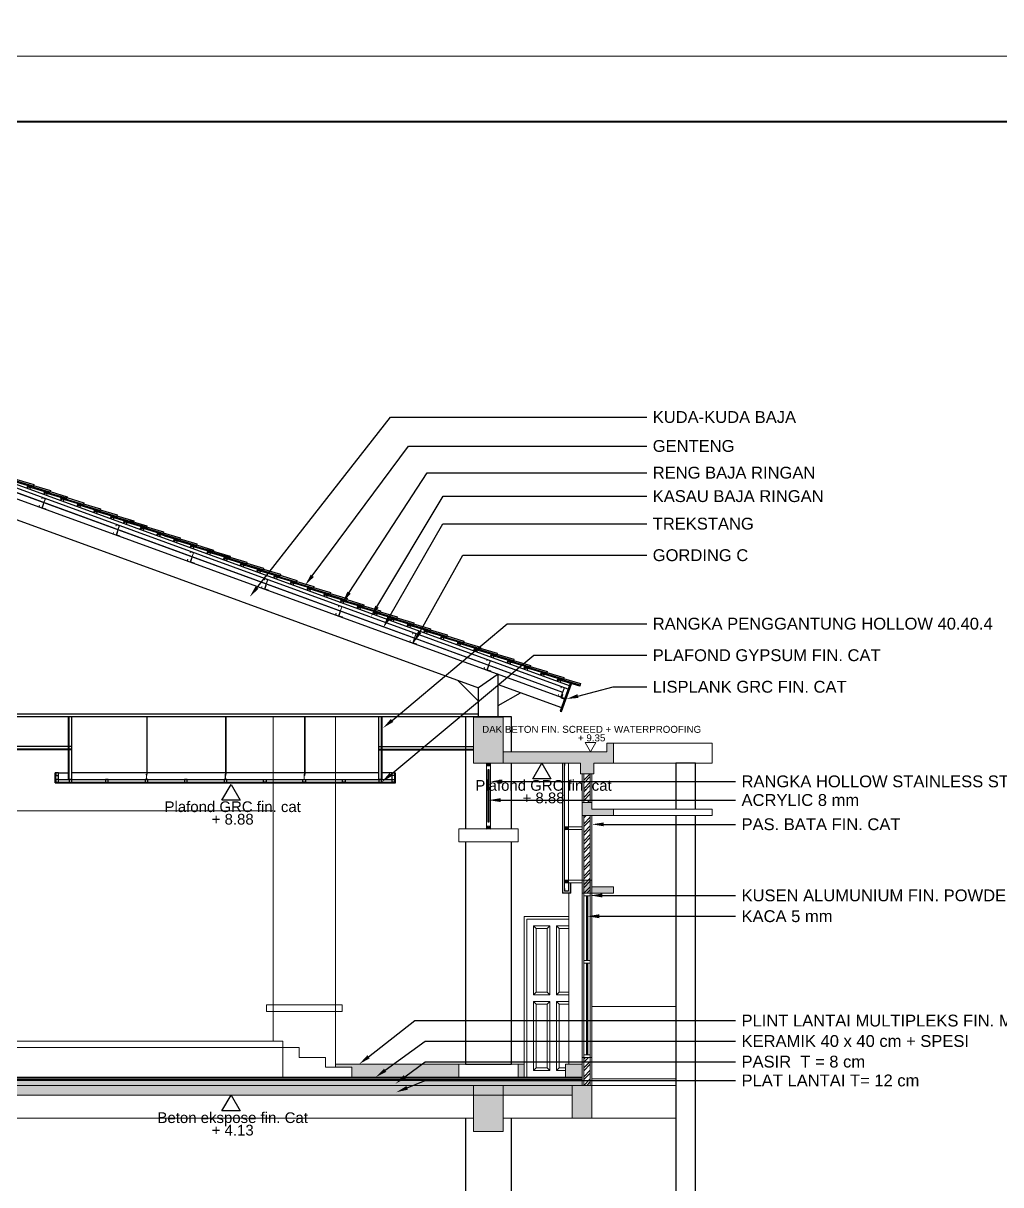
# Model space of a CAD drawing. Header units: inches. Extents: x 249 to 1192, y -18 to 440.
# Drawn here: x 712.46 to 727.32, y 208.34 to 225.99 of the extents above; entities that cross this region are included whole.
import ezdxf
from ezdxf import colors
from ezdxf.entities.mleader import LeaderData, LeaderLine
from ezdxf.enums import TextEntityAlignment as Align
from ezdxf.math import Vec2, Vec3

# ---------------------------------------------------------------- set-up
doc = ezdxf.new("R2010")
doc.units = ezdxf.units.IN
doc.header["$MEASUREMENT"] = 0
doc.linetypes.add('CENTER2', pattern=[1.125, 0.75, -0.125, 0.125, -0.125])
doc.linetypes.add('HIDDEN', pattern=[0.375, 0.25, -0.125])
for name, color, linetype, lineweight in [('ARSIR 1', 33, 'Continuous', 0), ('ARSIR BETON', 8, 'Continuous', 0), ('ARSIR KERAMIK', 66, 'Continuous', 25), ('ARSIR WARNA', 66, 'Continuous', 0), ('BALOK', 3, 'Continuous', 20), ('BESI', 201, 'Continuous', 0), ('DIMENSI', 85, 'Continuous', 20), ('DINDING', 6, 'Continuous', 0), ('DINDING2', 137, 'Continuous', 20), ('GRS KOP', 1, 'Continuous', 40), ('KACA', 141, 'Continuous', 30), ('KOP', 7, 'Continuous', 20), ('KUSEN', 16, 'Continuous', 15), ('LANTAI', 135, 'Continuous', 9), ('TEXT (KET. RUANG)', 7, 'Continuous', 5), ('TEXT (KETERANGAN)', 7, 'Continuous', 25)]:
    doc.layers.add(name, color=color, linetype=linetype, lineweight=lineweight)
for name, color, linetype in [('ARSIR DINDING', 64, 'Continuous'), ('AS', 15, 'CENTER2'), ('ATAP', 123, 'Continuous'), ('KOLOM', 5, 'Continuous'), ('KUDA-KUDA', 165, 'Continuous'), ('PLAFOND', 42, 'Continuous')]:
    doc.layers.add(name, color=color, linetype=linetype)
doc.styles.add('ARIAL', font='arial.ttf')
doc.styles.get("Standard").update_dxf_attribs({"font": 'arial.ttf'})
doc.linetypes.add('BATTING', pattern='A,0.0001,-0.1,[134,ltypeshp.shx,S=0.1,R=0,X=-0.1,Y=0],-0.2,[134,ltypeshp.shx,S=0.1,R=180,X=0.1,Y=0],-0.1', length=0.4001)

# ---------------------------------------------------------------- blocks, each defined once
blk = doc.blocks.new('KOP-ARS')
at = {"layer": 'GRS KOP'}
blk.add_line((83, 54), (1, 54), dxfattribs=at)
at = {"layer": 'KOP'}
blk.add_lwpolyline([(0, 0), (84, 0), (84, 55), (0, 55)], close=True, dxfattribs=at)
for tag, height, p in [('SUKMA', 0.2, (78, 9.9)), ('1:100', 0.25, (81.3, 5.5)), ('1:100', 0.25, (81.3, 4.9)), ('1:100', 0.25, (81.3, 4.3)), ('AR-01', 0.35, (78.15, 2.7)), ('10', 0.35, (81.3, 2.7)), ('2012', 0.35, (81.3, 1.7))]:
    blk.add_attdef(tag, text='', height=height, dxfattribs=at).set_placement(p, align=Align.MIDDLE)
for p in [(73.7, 5.325), (73.7, 4.725), (73.7, 4.125)]:
    blk.add_attdef('-', p, '', height=0.35, dxfattribs=at)
blk = doc.blocks.new('B1')
at = {"layer": 'ARSIR BETON'}
blk.add_hatch(color=256, dxfattribs=at).paths.add_polyline_path([(364.645, 149.933), (364.195, 149.933), (364.195, 149.233), (364.645, 149.233)])
at = {"layer": 'BALOK'}
blk.add_lwpolyline([(364.195, 149.933), (364.645, 149.933), (364.645, 149.233), (364.195, 149.233)], close=True, dxfattribs=at)
blk = doc.blocks.new('HOLLOW 40.60')
at = {"layer": 'AS', "linetype": 'HIDDEN', "ltscale": 0.025}
for points in [[(696.409, 211.943), (696.466, 211.906)], [(696.409, 211.906), (696.466, 211.943)]]:
    blk.add_lwpolyline(points, dxfattribs=at)
at = {"layer": 'BESI'}
for points in [[(696.407, 211.904), (696.467, 211.904), (696.467, 211.944), (696.407, 211.944)], [(696.409, 211.906), (696.466, 211.906), (696.466, 211.943), (696.409, 211.943)]]:
    blk.add_lwpolyline(points, close=True, dxfattribs=at)
blk = doc.blocks.new('PEIL LANTAI')
at = {"color": 1}
blk.add_lwpolyline([(2106.659, 1042.576), (2106.797, 1042.337), (2106.935, 1042.576)], close=True, dxfattribs=at)
for tag, p in [('RUANG', (2106.826, 1042.775)), ('ELEVASI', (2106.826, 1042.553))]:
    blk.add_attdef(tag, text='', height=0.181).set_placement(p, align=Align.BOTTOM_CENTER)
blk = doc.blocks.new('BAHAN')
at = {"layer": 'TEXT (KETERANGAN)', "color": 1}
blk.add_lwpolyline([(707.032, 209.695), (707.231, 209.349), (706.832, 209.349)], close=True, dxfattribs=at)
at = {"layer": 'TEXT (KETERANGAN)', "style": 'ARIAL'}
for tag, p in [('BAHAN', (707.068, 209.013)), ('ELEVASI', (707.068, 208.738))]:
    blk.add_attdef(tag, text='', height=0.236, dxfattribs=at).set_placement(p, align=Align.BOTTOM_CENTER)
blk = doc.blocks.new('POTONGAN CC')
at = {"layer": 'ARSIR 1'}
h = blk.add_hatch(dxfattribs=at)
h.set_pattern_fill('CROSS', color=256, scale=0.1, style=0)
h.set_pattern_definition([(0, (717.20686, 209.969803), (0.025, 0.025), [0.0125, -0.0375]), (90, (717.21311, 209.963553), (-0.025, 0.025), [0.0125, -0.0375])])
h.paths.add_polyline_path([(719.082, 210.17), (717.207, 210.17), (717.207, 210.12), (717.456, 210.12), (717.456, 209.97), (719.082, 209.97)])
h.paths.add_polyline_path([(720.076, 210.17), (719.982, 210.17), (719.982, 209.97), (720.076, 209.97)])
h.paths.add_polyline_path([(720.956, 210.17), (720.706, 210.17), (720.706, 209.97), (720.956, 209.97)])
at = {"layer": 'ARSIR BETON'}
for points in [[(721.432, 215.045), (721.332, 215.045), (721.332, 214.915), (719.757, 214.915), (719.757, 214.745), (720.932, 214.745), (720.932, 214.581), (721.132, 214.581), (721.132, 214.745), (721.432, 214.745)], [(721.432, 214.045), (721.106, 214.045), (721.106, 214.145), (720.956, 214.145), (720.956, 213.945), (721.106, 213.945), (721.432, 213.945)], [(721.432, 212.865), (721.106, 212.865), (721.106, 212.965), (720.956, 212.965), (720.956, 212.765), (721.106, 212.765), (721.432, 212.765)], [(721.106, 209.695), (720.806, 209.695), (720.806, 209.345), (721.106, 209.345)]]:
    blk.add_hatch(color=256, dxfattribs=at).paths.add_polyline_path(points)
h = blk.add_hatch(color=256, dxfattribs=at)
h.paths.add_polyline_path([(693.257, 209.695), (693.257, 209.845), (693.107, 209.845), (692.957, 209.845), (692.957, 209.145), (693.257, 209.145)])
h.paths.add_polyline_path([(695.307, 209.845), (693.257, 209.845), (693.257, 209.695), (695.307, 209.695)])
h.paths.add_polyline_path([(721.106, 209.845), (695.757, 209.845), (695.757, 209.695), (695.882, 209.695), (721.106, 209.695)])
at = {"layer": 'ARSIR DINDING'}
h = blk.add_hatch(dxfattribs=at)
h.set_pattern_fill('ANSI32', color=256, scale=0.25, style=0)
h.set_pattern_definition([(45, (720.98116, 209.8448), (-0.0662913, 0.0662913), []), (45, (721.02535, 209.8448), (-0.0662913, 0.0662913), [])])
h.paths.add_polyline_path([(720.981, 214.145), (721.081, 214.145), (721.081, 214.581), (720.981, 214.581)])
h.paths.add_polyline_path([(721.081, 210.27), (720.981, 210.27), (720.981, 209.845), (721.081, 209.845)])
h.paths.add_polyline_path([(720.981, 212.765), (721.081, 212.765), (721.081, 213.945), (720.981, 213.945)])
at = {"layer": 'ARSIR WARNA'}
h = blk.add_hatch(dxfattribs=at)
h.set_pattern_fill('AR-SAND', color=256, scale=0.025, style=0)
h.set_pattern_definition([(37.5, (691.63167, 209.844803), (-0.001574834, 0.048170594), [0, -0.038, 0, -0.0425, 0, -0.040625]), (7.5, (691.63167, 209.844803), (0.04424442, 0.07055365), [0, -0.0205, 0, -0.03425, 0, -0.013125]), (327.5, (691.60092, 209.844803), (0.077853547, 0.000141476), [0, -0.0125, 0, -0.045, 0, -0.05875]), (317.5, (691.60092, 209.844803), (0.07515317, 0.02194189), [0, -0.00625, 0, -0.0295, 0, -0.03375])])
h.paths.add_polyline_path([(695.182, 209.92), (694.607, 209.92), (694.607, 209.845), (695.182, 209.845)])
h.paths.add_polyline_path([(695.882, 209.92), (695.182, 209.92), (695.182, 209.845), (695.882, 209.845)])
h.paths.add_polyline_path([(703.182, 209.92), (695.882, 209.92), (695.882, 209.845), (703.182, 209.845)])
h.paths.add_polyline_path([(703.882, 209.92), (703.182, 209.92), (703.182, 209.845), (703.882, 209.845)])
h.paths.add_polyline_path([(711.182, 209.92), (703.882, 209.92), (703.882, 209.845), (711.182, 209.845)])
h.paths.add_polyline_path([(711.882, 209.92), (711.182, 209.92), (711.182, 209.845), (711.882, 209.845)])
h.paths.add_polyline_path([(715.457, 209.92), (711.882, 209.92), (711.882, 209.845), (715.457, 209.845)])
h.paths.add_polyline_path([(715.607, 209.92), (715.457, 209.92), (715.457, 209.845), (715.607, 209.845)])
h.paths.add_polyline_path([(719.182, 209.92), (715.607, 209.92), (715.607, 209.845), (719.182, 209.845)])
h.paths.add_polyline_path([(719.882, 209.92), (719.182, 209.92), (719.182, 209.845), (719.882, 209.845)])
h.paths.add_polyline_path([(720.956, 209.92), (719.882, 209.92), (719.882, 209.845), (720.956, 209.845)])
h.paths.add_polyline_path([(693.182, 209.895), (693.182, 209.845), (694.457, 209.845), (694.457, 209.895)])
at = {"layer": 'ARSIR KERAMIK', "linetype": 'BATTING', "ltscale": 0.05}
blk.add_lwpolyline([(694.607, 209.94), (720.956, 209.94)], dxfattribs=at)
at = {"layer": 'AS', "ltscale": 0.025}
for points in [[(720.693, 213.772), (720.748, 213.737)], [(720.693, 213.737), (720.748, 213.772)], [(720.693, 212.962), (720.748, 212.927)], [(720.693, 212.927), (720.748, 212.962)]]:
    blk.add_lwpolyline(points, dxfattribs=at)
at = {"layer": 'ATAP'}
for p, q in [((712.611, 218.953), (712.276, 219.054)), ((712.864, 218.861), (712.529, 218.961)), ((713.118, 218.769), (712.783, 218.869)), ((713.372, 218.676), (713.036, 218.777)), ((713.626, 218.585), (713.29, 218.685)), ((713.879, 218.492), (713.544, 218.592)), ((714.133, 218.401), (713.798, 218.501)), ((714.332, 218.327), (713.996, 218.427)), ((714.585, 218.235), (714.25, 218.335)), ((714.839, 218.142), (714.504, 218.243)), ((714.839, 218.142), (714.622, 218.207)), ((715.092, 218.05), (714.757, 218.151)), ((715.346, 217.958), (715.011, 218.058)), ((715.6, 217.866), (715.264, 217.966)), ((715.853, 217.773), (715.518, 217.874)), ((716.107, 217.681), (715.772, 217.781)), ((716.361, 217.589), (716.025, 217.689)), ((716.614, 217.496), (716.279, 217.597)), ((716.868, 217.404), (716.532, 217.504)), ((717.121, 217.312), (716.786, 217.412)), ((717.375, 217.219), (717.04, 217.32)), ((717.629, 217.127), (717.293, 217.227)), ((717.882, 217.035), (717.547, 217.135)), ((718.136, 216.943), (717.801, 217.043)), ((718.39, 216.851), (718.054, 216.951)), ((718.644, 216.759), (718.308, 216.859)), ((718.897, 216.667), (718.562, 216.767)), ((719.151, 216.574), (718.816, 216.675)), ((719.404, 216.482), (719.069, 216.582)), ((719.658, 216.389), (719.323, 216.49)), ((719.911, 216.297), (719.576, 216.397)), ((720.165, 216.204), (719.83, 216.304)), ((720.419, 216.112), (720.083, 216.213)), ((720.672, 216.02), (720.337, 216.12)), ((720.926, 215.927), (720.59, 216.027))]:
    blk.add_line(p, q, dxfattribs=at)
for points in [[(720.762, 215.917), (707.531, 220.732)], [(720.744, 215.869), (707.531, 220.678)], [(712.36, 219.054), (712.618, 218.977), (712.607, 218.939), (712.281, 219.036), (712.278, 219.027), (712.268, 219.03), (712.276, 219.054)], [(712.521, 218.916), (712.536, 218.943), (712.564, 218.932), (712.559, 218.902)], [(712.613, 218.962), (712.872, 218.885), (712.86, 218.847), (712.534, 218.944), (712.532, 218.934), (712.522, 218.937), (712.529, 218.961)], [(712.775, 218.824), (712.79, 218.85), (712.818, 218.84), (712.812, 218.81)], [(712.867, 218.87), (713.125, 218.793), (713.114, 218.754), (712.788, 218.852), (712.785, 218.842), (712.776, 218.845), (712.783, 218.869)], [(713.121, 218.778), (713.379, 218.7), (713.367, 218.662), (713.042, 218.759), (713.039, 218.75), (713.029, 218.753), (713.036, 218.777)], [(713.029, 218.732), (713.044, 218.758), (713.072, 218.748), (713.066, 218.718)], [(713.374, 218.685), (713.633, 218.608), (713.621, 218.569), (713.295, 218.667), (713.293, 218.657), (713.283, 218.66), (713.29, 218.684)], [(713.283, 218.64), (713.298, 218.666), (713.326, 218.656), (713.32, 218.626)], [(713.536, 218.547), (713.551, 218.574), (713.579, 218.564), (713.574, 218.534)], [(713.628, 218.593), (713.886, 218.516), (713.875, 218.478), (713.549, 218.575), (713.546, 218.566), (713.537, 218.569), (713.544, 218.592)], [(713.79, 218.456), (713.805, 218.482), (713.833, 218.472), (713.827, 218.442)], [(713.882, 218.502), (714.14, 218.424), (714.129, 218.386), (713.803, 218.484), (713.8, 218.474), (713.791, 218.477), (713.798, 218.501)], [(713.988, 218.382), (714.003, 218.409), (714.032, 218.398), (714.026, 218.369)], [(714.081, 218.428), (714.339, 218.351), (714.327, 218.313), (714.002, 218.41), (713.999, 218.401), (713.989, 218.404), (713.996, 218.427)], [(714.242, 218.29), (714.257, 218.316), (714.285, 218.306), (714.28, 218.276)], [(714.334, 218.336), (714.592, 218.259), (714.581, 218.22), (714.255, 218.318), (714.252, 218.308), (714.243, 218.311), (714.25, 218.335)], [(714.588, 218.244), (714.846, 218.166), (714.835, 218.128), (714.509, 218.226), (714.506, 218.216), (714.496, 218.219), (714.504, 218.243)], [(714.496, 218.198), (714.511, 218.224), (714.539, 218.214), (714.533, 218.184)], [(714.588, 218.244), (714.846, 218.166), (714.835, 218.128), (714.613, 218.194)], [(714.749, 218.105), (714.764, 218.132), (714.792, 218.122), (714.787, 218.092)], [(714.841, 218.151), (715.1, 218.074), (715.088, 218.036), (714.762, 218.133), (714.76, 218.124), (714.75, 218.127), (714.757, 218.151)], [(715.003, 218.013), (715.018, 218.04), (715.046, 218.029), (715.041, 217.999)], [(715.095, 218.059), (715.353, 217.982), (715.342, 217.943), (715.016, 218.041), (715.013, 218.031), (715.004, 218.034), (715.011, 218.058)], [(715.349, 217.967), (715.607, 217.89), (715.595, 217.851), (715.27, 217.949), (715.267, 217.939), (715.257, 217.942), (715.264, 217.966)], [(715.257, 217.921), (715.272, 217.947), (715.3, 217.937), (715.294, 217.907)], [(715.51, 217.828), (715.525, 217.855), (715.553, 217.845), (715.548, 217.815)], [(715.602, 217.874), (715.86, 217.797), (715.849, 217.759), (715.523, 217.856), (715.52, 217.847), (715.511, 217.85), (715.518, 217.874)], [(715.856, 217.782), (716.114, 217.705), (716.103, 217.667), (715.777, 217.764), (715.774, 217.754), (715.764, 217.757), (715.772, 217.781)], [(715.764, 217.736), (715.779, 217.763), (715.807, 217.752), (715.801, 217.722)], [(716.017, 217.644), (716.032, 217.67), (716.061, 217.66), (716.055, 217.63)], [(716.11, 217.69), (716.368, 217.613), (716.356, 217.574), (716.031, 217.672), (716.028, 217.662), (716.018, 217.665), (716.025, 217.689)], [(716.271, 217.552), (716.286, 217.578), (716.314, 217.568), (716.309, 217.538)], [(716.363, 217.598), (716.621, 217.52), (716.61, 217.482), (716.284, 217.579), (716.281, 217.57), (716.272, 217.573), (716.279, 217.597)], [(716.617, 217.505), (716.875, 217.428), (716.864, 217.39), (716.538, 217.487), (716.535, 217.478), (716.525, 217.48), (716.532, 217.504)], [(716.525, 217.459), (716.54, 217.486), (716.568, 217.475), (716.562, 217.446)], [(716.778, 217.367), (716.793, 217.393), (716.821, 217.383), (716.816, 217.353)], [(716.87, 217.413), (717.129, 217.336), (717.117, 217.297), (716.791, 217.395), (716.789, 217.385), (716.779, 217.388), (716.786, 217.412)], [(717.124, 217.321), (717.382, 217.243), (717.371, 217.205), (717.045, 217.303), (717.042, 217.293), (717.033, 217.296), (717.04, 217.32)], [(717.032, 217.275), (717.047, 217.301), (717.075, 217.291), (717.069, 217.261)], [(717.285, 217.182), (717.3, 217.209), (717.329, 217.198), (717.323, 217.169)], [(717.378, 217.228), (717.636, 217.151), (717.624, 217.113), (717.299, 217.21), (717.296, 217.201), (717.286, 217.203), (717.293, 217.227)], [(717.539, 217.09), (717.554, 217.116), (717.582, 217.106), (717.577, 217.076)], [(717.631, 217.136), (717.889, 217.059), (717.878, 217.02), (717.552, 217.118), (717.549, 217.108), (717.54, 217.111), (717.547, 217.135)], [(717.793, 216.998), (717.808, 217.025), (717.836, 217.014), (717.831, 216.985)], [(717.885, 217.043), (718.143, 216.966), (718.132, 216.928), (717.806, 217.025), (717.803, 217.016), (717.794, 217.019), (717.801, 217.043)], [(718.139, 216.952), (718.397, 216.875), (718.385, 216.836), (718.06, 216.934), (718.057, 216.924), (718.047, 216.927), (718.054, 216.951)], [(718.047, 216.906), (718.062, 216.932), (718.09, 216.922), (718.084, 216.892)], [(718.3, 216.814), (718.315, 216.841), (718.344, 216.83), (718.338, 216.8)], [(718.393, 216.86), (718.651, 216.783), (718.639, 216.745), (718.314, 216.842), (718.311, 216.832), (718.301, 216.835), (718.308, 216.859)], [(718.554, 216.722), (718.569, 216.749), (718.597, 216.739), (718.592, 216.709)], [(718.646, 216.768), (718.904, 216.691), (718.893, 216.653), (718.567, 216.75), (718.564, 216.741), (718.555, 216.744), (718.562, 216.767)], [(718.9, 216.676), (719.158, 216.598), (719.147, 216.56), (718.821, 216.658), (718.818, 216.648), (718.808, 216.651), (718.816, 216.675)], [(718.808, 216.63), (718.823, 216.656), (718.851, 216.646), (718.845, 216.616)], [(719.061, 216.537), (719.076, 216.564), (719.104, 216.553), (719.099, 216.523)], [(719.153, 216.583), (719.411, 216.506), (719.4, 216.467), (719.074, 216.565), (719.071, 216.555), (719.062, 216.558), (719.069, 216.582)], [(719.407, 216.49), (719.665, 216.413), (719.654, 216.375), (719.328, 216.472), (719.325, 216.463), (719.315, 216.466), (719.323, 216.49)], [(719.315, 216.444), (719.33, 216.471), (719.358, 216.461), (719.352, 216.431)], [(719.568, 216.352), (719.583, 216.378), (719.611, 216.368), (719.606, 216.338)], [(719.66, 216.398), (719.919, 216.321), (719.907, 216.282), (719.581, 216.38), (719.578, 216.37), (719.569, 216.373), (719.576, 216.397)], [(719.914, 216.305), (720.172, 216.228), (720.161, 216.19), (719.835, 216.287), (719.832, 216.278), (719.822, 216.28), (719.83, 216.304)], [(719.822, 216.259), (719.837, 216.286), (719.865, 216.275), (719.859, 216.245)], [(720.168, 216.214), (720.426, 216.136), (720.414, 216.098), (720.089, 216.195), (720.086, 216.186), (720.076, 216.189), (720.083, 216.213)], [(720.082, 216.166), (720.097, 216.193), (720.125, 216.183), (720.12, 216.153)], [(720.329, 216.075), (720.344, 216.101), (720.372, 216.091), (720.367, 216.061)], [(720.421, 216.121), (720.679, 216.044), (720.668, 216.005), (720.342, 216.103), (720.339, 216.093), (720.33, 216.096), (720.337, 216.12)], [(720.675, 216.028), (720.933, 215.951), (720.921, 215.913), (720.596, 216.01), (720.593, 216.001), (720.583, 216.003), (720.59, 216.027)], [(720.583, 215.982), (720.598, 216.009), (720.626, 215.998), (720.62, 215.969)], [(720.776, 215.956), (720.674, 215.674), (720.621, 215.534), (720.641, 215.526), (720.795, 215.949)], [(719.381, 215.485), (695.681, 215.485)], [(719.657, 215.445), (695.681, 215.445)]]:
    blk.add_lwpolyline(points, dxfattribs=at)
at = {"layer": 'BALOK'}
for points in [[(721.432, 215.045), (721.332, 215.045), (721.332, 214.915), (719.757, 214.915), (719.757, 214.745), (720.932, 214.745), (720.932, 214.581), (721.132, 214.581), (721.132, 214.745), (721.432, 214.745)], [(692.957, 209.745), (692.957, 209.145), (693.257, 209.145), (693.257, 209.695), (720.806, 209.695), (720.806, 209.345), (721.106, 209.345), (721.106, 209.695), (721.106, 209.845), (693.257, 209.845), (693.107, 209.845), (692.957, 209.845), (692.557, 209.845), (692.557, 209.745)], [(721.106, 209.845), (721.106, 209.345), (720.806, 209.345), (720.806, 209.845)], [(721.106, 209.845), (721.106, 209.345), (720.806, 209.345), (720.806, 209.845)]]:
    blk.add_lwpolyline(points, close=True, dxfattribs=at)
for points in [[(720.956, 213.945), (720.956, 214.145), (721.106, 214.145), (721.106, 214.045), (721.432, 214.045), (721.432, 213.945), (720.956, 213.945)], [(720.956, 212.765), (720.956, 212.965), (721.106, 212.965), (721.106, 212.865), (721.432, 212.865), (721.432, 212.765), (720.956, 212.765)], [(719.307, 209.345), (711.757, 209.345)], [(720.806, 209.345), (719.757, 209.345)]]:
    blk.add_lwpolyline(points, dxfattribs=at)
at = {"layer": 'BESI'}
for p, q in [((707.531, 220.621), (720.662, 215.824)), ((707.531, 220.613), (720.659, 215.816)), ((720.69, 212.799), (720.69, 214.745)), ((720.75, 212.799), (720.75, 214.745))]:
    blk.add_line(p, q, dxfattribs=at)
at = {"layer": 'BESI', "ltscale": 0.1}
for p, q in [((714.336, 214.571), (714.336, 215.445)), ((714.336, 214.571), (714.336, 215.445)), ((714.338, 214.573), (714.338, 215.445)), ((714.338, 214.573), (714.338, 215.445)), ((714.342, 215.445), (714.342, 214.575)), ((714.342, 215.445), (714.342, 214.575)), ((714.343, 215.445), (714.343, 214.575)), ((714.343, 215.445), (714.343, 214.575)), ((715.536, 214.571), (715.536, 215.445)), ((715.536, 214.571), (715.536, 215.445)), ((715.538, 214.573), (715.538, 215.445)), ((715.538, 214.573), (715.538, 215.445)), ((715.542, 215.445), (715.542, 214.575)), ((715.542, 215.445), (715.542, 214.575)), ((715.543, 215.445), (715.543, 214.575)), ((715.543, 215.445), (715.543, 214.575)), ((716.736, 214.571), (716.736, 215.445)), ((716.736, 214.571), (716.736, 215.445)), ((716.738, 214.573), (716.738, 215.445)), ((716.738, 214.573), (716.738, 215.445)), ((716.742, 215.445), (716.742, 214.575)), ((716.742, 215.445), (716.742, 214.575)), ((716.743, 215.445), (716.743, 214.575)), ((716.743, 215.445), (716.743, 214.575)), ((714.332, 214.569), (714.324, 214.569)), ((714.324, 214.569), (714.324, 214.568)), ((714.332, 214.568), (714.324, 214.568)), ((714.343, 214.575), (714.332, 214.568)), ((714.342, 214.575), (714.332, 214.569)), ((714.336, 214.556), (714.336, 214.571)), ((714.338, 214.556), (714.336, 214.556)), ((714.338, 214.556), (714.336, 214.556)), ((714.338, 214.556), (714.336, 214.556)), ((714.338, 214.556), (714.336, 214.556)), ((714.338, 214.556), (714.338, 214.572)), ((715.532, 214.569), (715.524, 214.569)), ((715.524, 214.569), (715.524, 214.568)), ((715.532, 214.568), (715.524, 214.568)), ((715.543, 214.575), (715.532, 214.568)), ((715.542, 214.575), (715.532, 214.569)), ((715.536, 214.556), (715.536, 214.571)), ((715.538, 214.556), (715.536, 214.556)), ((715.538, 214.556), (715.536, 214.556)), ((715.538, 214.556), (715.536, 214.556)), ((715.538, 214.556), (715.536, 214.556)), ((715.538, 214.556), (715.538, 214.572)), ((716.732, 214.569), (716.724, 214.569)), ((716.724, 214.569), (716.724, 214.568)), ((716.732, 214.568), (716.724, 214.568)), ((716.743, 214.575), (716.732, 214.568)), ((716.742, 214.575), (716.732, 214.569)), ((716.736, 214.556), (716.736, 214.571)), ((716.738, 214.556), (716.736, 214.556)), ((716.738, 214.556), (716.736, 214.556)), ((716.738, 214.556), (716.736, 214.556)), ((716.738, 214.556), (716.736, 214.556)), ((716.738, 214.556), (716.738, 214.572))]:
    blk.add_line(p, q, dxfattribs=at)
at = {"layer": 'BESI'}
for points in [[(712.741, 218.761), (712.748, 218.779), (712.795, 218.762), (712.743, 218.621), (712.696, 218.638), (712.703, 218.657), (712.705, 218.656), (712.699, 218.64), (712.742, 218.624), (712.792, 218.761), (712.749, 218.776), (712.743, 218.76)], [(713.869, 218.35), (713.875, 218.369), (713.922, 218.352), (713.871, 218.211), (713.824, 218.228), (713.831, 218.247), (713.833, 218.246), (713.827, 218.229), (713.87, 218.214), (713.919, 218.35), (713.877, 218.366), (713.871, 218.349)], [(714.996, 217.94), (715.003, 217.959), (715.05, 217.941), (714.999, 217.8), (714.952, 217.818), (714.958, 217.836), (714.961, 217.836), (714.955, 217.819), (714.997, 217.803), (715.047, 217.94), (715.004, 217.956), (714.998, 217.939)], [(716.124, 217.529), (716.131, 217.548), (716.178, 217.531), (716.126, 217.39), (716.079, 217.407), (716.086, 217.426), (716.088, 217.425), (716.082, 217.409), (716.125, 217.393), (716.175, 217.53), (716.132, 217.545), (716.126, 217.529)], [(717.252, 217.119), (717.258, 217.138), (717.305, 217.121), (717.254, 216.98), (717.207, 216.997), (717.214, 217.016), (717.216, 217.015), (717.21, 216.998), (717.252, 216.983), (717.302, 217.119), (717.26, 217.135), (717.254, 217.118)], [(718.379, 216.709), (718.386, 216.727), (718.433, 216.71), (718.382, 216.569), (718.335, 216.587), (718.341, 216.605), (718.344, 216.605), (718.338, 216.588), (718.38, 216.572), (718.43, 216.709), (718.387, 216.724), (718.381, 216.708)], [(719.507, 216.298), (719.514, 216.317), (719.561, 216.3), (719.509, 216.159), (719.462, 216.176), (719.469, 216.195), (719.471, 216.194), (719.465, 216.177), (719.508, 216.162), (719.558, 216.298), (719.515, 216.314), (719.509, 216.297)], [(720.634, 215.888), (720.641, 215.907), (720.688, 215.889), (720.637, 215.749), (720.59, 215.766), (720.597, 215.785), (720.599, 215.784), (720.593, 215.767), (720.635, 215.752), (720.685, 215.888), (720.643, 215.904), (720.637, 215.887)], [(719.502, 214.705), (719.562, 214.705), (719.562, 213.785), (719.502, 213.785)], [(720.75, 214.705), (720.748, 214.705), (720.748, 214.742), (720.693, 214.742), (720.693, 214.705), (720.69, 214.705), (720.69, 214.745), (720.75, 214.745)], [(720.75, 213.735), (720.69, 213.735), (720.69, 213.775), (720.75, 213.775)], [(720.748, 213.737), (720.693, 213.737), (720.693, 213.772), (720.748, 213.772)], [(720.75, 212.925), (720.69, 212.925), (720.69, 212.965), (720.75, 212.965)], [(720.748, 212.927), (720.693, 212.927), (720.693, 212.962), (720.748, 212.962)], [(720.75, 212.839), (720.748, 212.839), (720.748, 212.801), (720.693, 212.801), (720.693, 212.839), (720.69, 212.839), (720.69, 212.799), (720.75, 212.799)]]:
    blk.add_lwpolyline(points, close=True, dxfattribs=at)
for points in [[(712.764, 218.678), (712.767, 218.677, -0.414214), (712.768, 218.673), (712.752, 218.628, 0.414214), (712.754, 218.624), (712.799, 218.607, -0.414214), (712.801, 218.604), (712.8, 218.601), (712.743, 218.621)], [(713.892, 218.267), (713.894, 218.266, -0.414214), (713.896, 218.262), (713.88, 218.217, 0.414214), (713.881, 218.213), (713.927, 218.197, -0.414214), (713.928, 218.193), (713.927, 218.19), (713.871, 218.211)], [(715.019, 217.857), (715.022, 217.856, -0.414214), (715.024, 217.852), (715.007, 217.807, 0.414214), (715.009, 217.803), (715.054, 217.787, -0.414214), (715.056, 217.783), (715.055, 217.78), (714.999, 217.8)], [(716.147, 217.447), (716.15, 217.445, -0.414214), (716.151, 217.442), (716.135, 217.397, 0.414214), (716.137, 217.393), (716.182, 217.376, -0.414214), (716.184, 217.372), (716.183, 217.37), (716.126, 217.39)], [(717.274, 217.036), (717.277, 217.035, -0.414214), (717.279, 217.031), (717.263, 216.986, 0.414214), (717.264, 216.982), (717.309, 216.966, -0.414214), (717.311, 216.962), (717.31, 216.959), (717.254, 216.98)], [(718.402, 216.626), (718.405, 216.625, -0.414214), (718.407, 216.621), (718.39, 216.576, 0.414214), (718.392, 216.572), (718.437, 216.555, -0.414214), (718.439, 216.552), (718.438, 216.549), (718.382, 216.569)], [(719.53, 216.215), (719.533, 216.214, -0.414214), (719.534, 216.21), (719.518, 216.165, 0.414214), (719.52, 216.161), (719.565, 216.145, -0.414214), (719.567, 216.141), (719.566, 216.138), (719.509, 216.159)], [(720.657, 215.785), (720.66, 215.784, -0.414214), (720.662, 215.78), (720.646, 215.735, 0.414214), (720.647, 215.731), (720.692, 215.715, -0.414214), (720.694, 215.711), (720.693, 215.708), (720.637, 215.729)]]:
    blk.add_lwpolyline(points, format="xyb", close=True, dxfattribs=at)
at = {"layer": 'BESI', "ltscale": 0.1}
for points in [[(714.332, 214.568), (714.332, 214.495), (714.331, 214.495), (714.331, 214.568)], [(715.532, 214.568), (715.532, 214.495), (715.531, 214.495), (715.531, 214.568)], [(716.732, 214.568), (716.732, 214.495), (716.731, 214.495), (716.731, 214.568)]]:
    blk.add_lwpolyline(points, dxfattribs=at)
at = {"layer": 'BESI'}
for points in [[(719.522, 214.495), (719.527, 214.495), (719.527, 214.475), (719.522, 214.475), (719.522, 214.495)], [(719.537, 214.495), (719.542, 214.495), (719.542, 214.475), (719.537, 214.475), (719.537, 214.495)], [(719.522, 214.015), (719.527, 214.015), (719.527, 213.995), (719.522, 213.995), (719.522, 214.015)], [(719.537, 214.015), (719.542, 214.015), (719.542, 213.995), (719.537, 213.995), (719.537, 214.015)], [(720.956, 213.775), (720.75, 213.775)], [(720.956, 213.735), (720.75, 213.735)], [(720.956, 212.965), (720.75, 212.965)], [(720.956, 212.925), (720.75, 212.925)]]:
    blk.add_lwpolyline(points, dxfattribs=at)
at = {"layer": 'DINDING'}
for points in [[(721.432, 215.045), (722.931, 215.045), (722.931, 214.745), (721.432, 214.745)], [(721.432, 214.045), (722.681, 214.045), (722.931, 214.045), (722.931, 213.945), (721.432, 213.945)], [(722.381, 211.045), (721.106, 211.045)], [(721.106, 209.945), (722.381, 209.945)], [(721.106, 209.945), (722.381, 209.945), (722.381, 209.845), (721.106, 209.845), (721.106, 209.945)]]:
    blk.add_lwpolyline(points, dxfattribs=at)
for points in [[(720.956, 214.145), (721.106, 214.145), (721.106, 214.581), (720.956, 214.581)], [(720.956, 213.945), (721.106, 213.945), (721.106, 209.845), (720.956, 209.845)], [(719.982, 213.745), (719.882, 213.745), (719.082, 213.745), (719.082, 213.545), (719.182, 213.545), (719.982, 213.545)], [(720.956, 212.765), (721.106, 212.765), (721.106, 210.27), (720.956, 210.27)], [(719.982, 210.17), (719.882, 210.17), (719.082, 210.17), (719.082, 209.97), (719.182, 209.97), (719.982, 209.97)], [(721.106, 209.345), (722.381, 209.345), (722.381, 209.945), (721.106, 209.945)]]:
    blk.add_lwpolyline(points, close=True, dxfattribs=at)
at = {"layer": 'DINDING2'}
for points in [[(716.257, 210.52), (716.257, 215.445), (717.207, 215.445), (717.207, 210.12)], [(721.081, 214.145), (721.081, 214.581), (720.981, 214.581), (720.981, 214.145)], [(698.807, 214.02), (716.257, 214.02)], [(720.981, 213.945), (720.981, 212.765)], [(721.081, 212.765), (721.081, 213.945)], [(720.981, 210.27), (720.981, 209.845), (721.081, 209.845), (721.081, 210.27)]]:
    blk.add_lwpolyline(points, dxfattribs=at)
blk.add_lwpolyline([(717.307, 210.97), (716.157, 210.97), (716.157, 211.07), (717.307, 211.07)], close=True, dxfattribs=at)
at = {"layer": 'KACA'}
blk.add_lwpolyline([(719.527, 214.645), (719.537, 214.645), (719.537, 213.845), (719.527, 213.845)], close=True, dxfattribs=at)
for points in [[(721.026, 212.725), (721.036, 212.725), (721.036, 211.745), (721.026, 211.745), (721.026, 212.725)], [(721.026, 211.705), (721.036, 211.705), (721.036, 210.31), (721.026, 210.31), (721.026, 211.705)]]:
    blk.add_lwpolyline(points, dxfattribs=at)
at = {"layer": 'KOLOM'}
for points in [[(719.882, 214.915), (719.882, 215.445), (719.182, 215.445), (719.182, 213.745)], [(719.882, 213.745), (719.882, 214.745)], [(722.681, 214.045), (722.681, 214.745), (722.381, 214.745), (722.381, 214.045)], [(722.381, 213.945), (722.381, 205.25), (722.681, 205.25), (722.681, 213.945)], [(719.182, 213.545), (719.182, 210.17), (719.882, 210.17), (719.882, 213.545)], [(719.182, 209.345), (719.182, 205.37), (719.882, 205.37), (719.882, 209.345)]]:
    blk.add_lwpolyline(points, dxfattribs=at)
at = {"layer": 'KUDA-KUDA'}
for points in [[(707.531, 220.518), (720.693, 215.728)], [(707.531, 220.199), (719.381, 215.886)], [(719.681, 216.096), (719.381, 215.886)], [(719.681, 215.445), (719.681, 216.096)], [(719.381, 215.686), (719.067, 216.001)], [(719.681, 215.937), (720.642, 215.587)], [(719.381, 215.445), (719.381, 215.886)], [(719.681, 215.617), (720.021, 215.813)]]:
    blk.add_lwpolyline(points, dxfattribs=at)
at = {"layer": 'KUSEN'}
for p, q in [((720.656, 212.765), (720.656, 214.745)), ((720.665, 212.774), (720.665, 214.745)), ((720.775, 212.774), (720.775, 212.925)), ((720.784, 212.765), (720.784, 212.925)), ((720.784, 212.765), (720.656, 212.765)), ((720.775, 212.774), (720.665, 212.774)), ((720.75, 212.799), (720.69, 212.799))]:
    blk.add_line(p, q, dxfattribs=at)
for points in [[(720.706, 210.17), (720.756, 210.17), (720.756, 212.765)], [(720.981, 212.765), (720.981, 212.725), (721.081, 212.725), (721.081, 212.765), (720.981, 212.765)], [(720.956, 210.17), (720.956, 209.97), (720.076, 209.97), (720.076, 212.41), (720.756, 212.41)], [(720.956, 210.17), (720.956, 209.97), (720.116, 209.97), (720.116, 212.37), (720.756, 212.37)], [(720.216, 212.27), (720.256, 212.23), (720.426, 212.23), (720.466, 212.27), (720.466, 211.22), (720.426, 211.26), (720.256, 211.26), (720.216, 211.22), (720.216, 212.27), (720.466, 212.27), (720.466, 211.22), (720.216, 211.22)], [(720.756, 212.23), (720.606, 212.23), (720.566, 212.27), (720.566, 211.22), (720.606, 211.26), (720.756, 211.26)], [(720.756, 212.27), (720.566, 212.27), (720.566, 211.22), (720.756, 211.22)], [(720.756, 211.26), (720.606, 211.26), (720.606, 212.23), (720.756, 212.23)], [(720.981, 211.745), (720.981, 211.705), (721.081, 211.705), (721.081, 211.745), (720.981, 211.745)], [(720.216, 210.07), (720.256, 210.11), (720.426, 210.11), (720.466, 210.07), (720.466, 211.12), (720.426, 211.08), (720.256, 211.08), (720.216, 211.12), (720.216, 210.07), (720.466, 210.07), (720.466, 211.12), (720.216, 211.12)], [(720.706, 210.11), (720.606, 210.11), (720.566, 210.07), (720.566, 211.12), (720.606, 211.08), (720.756, 211.08)], [(720.706, 210.07), (720.566, 210.07), (720.566, 211.12), (720.756, 211.12)], [(720.756, 211.08), (720.606, 211.08), (720.606, 210.11), (720.706, 210.11)], [(720.981, 210.31), (720.981, 210.27), (721.081, 210.27), (721.081, 210.31), (720.981, 210.31)], [(720.076, 210.17), (717.207, 210.17)], [(720.956, 210.17), (720.706, 210.17), (720.706, 209.97), (720.956, 209.97)]]:
    blk.add_lwpolyline(points, dxfattribs=at)
for points in [[(720.981, 210.27), (721.081, 210.27), (721.081, 212.765), (720.981, 212.765)], [(720.216, 211.22), (720.466, 211.22), (720.466, 212.27), (720.216, 212.27)], [(720.256, 211.26), (720.426, 211.26), (720.426, 212.23), (720.256, 212.23)], [(720.216, 211.12), (720.466, 211.12), (720.466, 210.07), (720.216, 210.07)], [(720.256, 211.08), (720.426, 211.08), (720.426, 210.11), (720.256, 210.11)]]:
    blk.add_lwpolyline(points, close=True, dxfattribs=at)
at = {"layer": 'LANTAI'}
for points in [[(708.406, 209.97), (716.406, 209.97), (716.406, 210.52), (708.406, 210.52)], [(708.406, 210.42), (716.406, 210.42), (716.406, 210.52), (708.406, 210.52)]]:
    blk.add_lwpolyline(points, close=True, dxfattribs=at)
for points in [[(717.456, 209.97), (717.456, 210.12), (717.056, 210.12), (717.056, 210.27), (716.656, 210.27), (716.656, 210.42), (716.406, 210.42)], [(694.607, 209.97), (720.956, 209.97)], [(694.607, 209.96), (720.956, 209.96)], [(694.607, 209.92), (720.956, 209.92)]]:
    blk.add_lwpolyline(points, dxfattribs=at)
at = {"layer": 'PLAFOND'}
for points in [[(713.146, 214.495), (713.146, 215.445)], [(713.156, 214.495), (713.156, 215.445)], [(713.196, 214.495), (713.196, 215.445)], [(717.867, 214.495), (717.867, 215.445)], [(717.907, 214.495), (717.907, 215.445)], [(717.917, 214.495), (717.917, 215.445)], [(713.196, 214.995), (711.757, 214.995)], [(713.196, 214.955), (711.757, 214.955)], [(713.196, 214.945), (711.757, 214.945)], [(717.867, 214.995), (719.307, 214.995)], [(717.867, 214.955), (719.307, 214.955)], [(717.867, 214.945), (719.307, 214.945)], [(712.946, 214.445), (712.946, 214.595)], [(712.996, 214.595), (712.946, 214.595)], [(712.956, 214.445), (712.956, 214.595)], [(712.996, 214.495), (712.996, 214.595)], [(712.996, 214.595), (713.146, 214.595)], [(712.996, 214.495), (718.117, 214.495)], [(717.867, 214.595), (713.196, 214.595)], [(718.067, 214.595), (717.917, 214.595)], [(718.067, 214.495), (718.067, 214.595)], [(718.067, 214.595), (718.117, 214.595)], [(718.107, 214.445), (718.107, 214.595)], [(718.117, 214.445), (718.117, 214.595)], [(712.946, 214.455), (718.117, 214.455)], [(712.946, 214.445), (718.117, 214.445)]]:
    blk.add_lwpolyline(points, dxfattribs=at)
for points in [[(712.956, 214.555), (712.996, 214.555), (712.996, 214.595), (712.956, 214.595)], [(712.956, 214.455), (712.996, 214.455), (712.996, 214.495), (712.956, 214.495)], [(713.156, 214.455), (713.196, 214.455), (713.196, 214.495), (713.156, 214.495)], [(713.712, 214.455), (713.752, 214.455), (713.752, 214.495), (713.712, 214.495)], [(714.312, 214.455), (714.352, 214.455), (714.352, 214.495), (714.312, 214.495)], [(714.912, 214.455), (714.952, 214.455), (714.952, 214.495), (714.912, 214.495)], [(715.512, 214.455), (715.552, 214.455), (715.552, 214.495), (715.512, 214.495)], [(716.152, 214.455), (716.112, 214.455), (716.112, 214.495), (716.152, 214.495)], [(716.752, 214.455), (716.712, 214.455), (716.712, 214.495), (716.752, 214.495)], [(717.352, 214.455), (717.312, 214.455), (717.312, 214.495), (717.352, 214.495)], [(717.867, 214.455), (717.907, 214.455), (717.907, 214.495), (717.867, 214.495)], [(718.107, 214.555), (718.067, 214.555), (718.067, 214.595), (718.107, 214.595)], [(718.107, 214.455), (718.067, 214.455), (718.067, 214.495), (718.107, 214.495)]]:
    blk.add_lwpolyline(points, close=True, dxfattribs=at)
for p in [(355.112, 65.511), (355.111, 59.911)]:
    blk.add_blockref('B1', p)
at = {"layer": 'BESI'}
for p in [(23.095, 2.8), (23.095, 1.84)]:
    blk.add_blockref('HOLLOW 40.60', p, dxfattribs=at)
at = {"layer": 'DIMENSI', "xscale": 0.6897248955102668, "yscale": 0.6897248955102668, "zscale": 0.6897248955102668}
for p, values in [((232.687, 70.113), {'ELEVASI': '+ 8.88', 'BAHAN': 'Plafond GRC fin. cat'}), ((227.961, 69.789), {'ELEVASI': '+ 8.88', 'BAHAN': 'Plafond GRC fin. cat'}), ((227.961, 65.063), {'ELEVASI': '+ 4.13', 'BAHAN': 'Beton ekspose fin. Cat'})]:
    blk.add_blockref('BAHAN', p, dxfattribs=at).add_auto_attribs(values)
at = {"layer": 'TEXT (KET. RUANG)', "xscale": 0.5861283207549827, "yscale": 0.5861283207549827, "zscale": 0.5861283207549827}
blk.add_blockref('PEIL LANTAI', (-513.769, -396.028), dxfattribs=at).add_auto_attribs({'ELEVASI': '+ 9.35', 'RUANG': 'DAK BETON FIN. SCREED + WATERPROOFING'})

msp = doc.modelspace()

# ---------------------------------------------------------------- block references
msp.add_blockref('POTONGAN CC', (0, 0))
at = {"layer": 'KOP'}
for p in [(669.2179, 225.4885), (669.2179, 170.4885)]:
    msp.add_blockref('KOP-ARS', p, dxfattribs=at)

# ---------------------------------------------------------------- leaders
at = {"layer": 'TEXT (KETERANGAN)'}
ml = msp.add_multileader_mtext('Standard', dxfattribs=at)
ml.set_content('KUDA-KUDA BAJA', color=256)
ml.set_leader_properties()
ml.build(insert=Vec2(0, 0))
ml.multileader.update_dxf_attribs({"dogleg_length": 0.36, "arrow_head_size": 0.18})
ctx = ml.context
ctx.base_point, ctx.char_height, ctx.arrow_head_size, ctx.landing_gap_size, ctx.plane_origin = Vec3(721.9396, 220.0018), 0.18, 0.18, 0.09, Vec3(721.4951, 218.9532)
notes = []
notes.append((ctx, [(0, (1, 1, 0), (718.0414, 220.0018), (1, 0), 3.8982, [(0, [(715.9026, 217.2701)], 0, [])])]))
ctx.mtext.insert, ctx.mtext.flow_direction = Vec3(722.0296, 220.0933), 5
ml = msp.add_multileader_mtext('Standard', dxfattribs=at)
ml.set_content('GENTENG', color=256)
ml.set_leader_properties()
ml.build(insert=Vec2(0, 0))
ml.multileader.update_dxf_attribs({"dogleg_length": 0.36, "arrow_head_size": 0.18})
ctx = ml.context
ctx.base_point, ctx.char_height, ctx.arrow_head_size, ctx.landing_gap_size, ctx.plane_origin = Vec3(721.9396, 219.5621), 0.18, 0.18, 0.09, Vec3(721.4951, 218.5135)
notes.append((ctx, [(0, (1, 1, 0), (718.318, 219.5621), (1, 0), 3.6215, [(0, [(716.7459, 217.4466)], 0, [])])]))
ctx.mtext.insert, ctx.mtext.flow_direction = Vec3(722.0296, 219.6536), 5
ml = msp.add_multileader_mtext('Standard', dxfattribs=at)
ml.set_content('RENG BAJA RINGAN', color=256)
ml.set_leader_properties()
ml.build(insert=Vec2(0, 0))
ml.multileader.update_dxf_attribs({"dogleg_length": 0.36, "arrow_head_size": 0.18})
ctx = ml.context
ctx.base_point, ctx.char_height, ctx.arrow_head_size, ctx.landing_gap_size, ctx.plane_origin = Vec3(721.9396, 219.1563), 0.18, 0.18, 0.09, Vec3(721.4951, 218.1078)
notes.append((ctx, [(0, (1, 1, 0), (718.6026, 219.1563), (1, 0), 3.3369, [(0, [(717.3146, 217.1836)], 0, [])])]))
ctx.mtext.insert, ctx.mtext.flow_direction = Vec3(722.0296, 219.2479), 5
ml = msp.add_multileader_mtext('Standard', dxfattribs=at)
ml.set_content('KASAU BAJA RINGAN ', color=256)
ml.set_leader_properties()
ml.build(insert=Vec2(0, 0))
ml.multileader.update_dxf_attribs({"dogleg_length": 0.36, "arrow_head_size": 0.18})
ctx = ml.context
ctx.base_point, ctx.char_height, ctx.arrow_head_size, ctx.landing_gap_size, ctx.plane_origin = Vec3(721.9396, 218.7997), 0.18, 0.18, 0.09, Vec3(721.4951, 217.7512)
notes.append((ctx, [(0, (1, 1, 0), (718.8457, 218.7997), (1, 0), 3.0938, [(0, [(717.7448, 216.9666)], 0, [])])]))
ctx.mtext.insert, ctx.mtext.flow_direction = Vec3(722.0296, 218.8913), 5
ml = msp.add_multileader_mtext('Standard', dxfattribs=at)
ml.set_content('TREKSTANG', color=256)
ml.set_leader_properties()
ml.build(insert=Vec2(0, 0))
ml.multileader.update_dxf_attribs({"dogleg_length": 0.36, "arrow_head_size": 0.18})
ctx = ml.context
ctx.base_point, ctx.char_height, ctx.arrow_head_size, ctx.landing_gap_size, ctx.plane_origin = Vec3(721.9396, 218.3817), 0.18, 0.18, 0.09, Vec3(721.4951, 217.3331)
notes.append((ctx, [(0, (1, 1, 0), (718.8379, 218.3817), (1, 0), 3.1017, [(0, [(717.9297, 216.7977)], 0, [])])]))
ctx.mtext.insert, ctx.mtext.flow_direction = Vec3(722.0296, 218.4732), 5
ml = msp.add_multileader_mtext('Standard', dxfattribs=at)
ml.set_content('GORDING C', color=256)
ml.set_leader_properties()
ml.build(insert=Vec2(0, 0))
ml.multileader.update_dxf_attribs({"dogleg_length": 0.36, "arrow_head_size": 0.18})
ctx = ml.context
ctx.base_point, ctx.char_height, ctx.arrow_head_size, ctx.landing_gap_size, ctx.plane_origin = Vec3(721.9396, 217.9021), 0.18, 0.18, 0.09, Vec3(721.4951, 216.8536)
notes.append((ctx, [(0, (1, 1, 0), (719.1402, 217.9021), (1, 0), 2.7994, [(0, [(718.3985, 216.5783)], 0, [])])]))
ctx.mtext.insert, ctx.mtext.flow_direction = Vec3(722.0296, 217.9937), 5
ml = msp.add_multileader_mtext('Standard', dxfattribs=at)
ml.set_content('RANGKA PENGGANTUNG HOLLOW 40.40.4', color=256)
ml.set_leader_properties()
ml.build(insert=Vec2(0, 0))
ml.multileader.update_dxf_attribs({"dogleg_length": 0.36, "arrow_head_size": 0.18})
ctx = ml.context
ctx.base_point, ctx.char_height, ctx.arrow_head_size, ctx.landing_gap_size, ctx.plane_origin = Vec3(721.9396, 216.8615), 0.18, 0.18, 0.09, Vec3(721.4951, 215.8129)
notes.append((ctx, [(0, (1, 1, 0), (719.8179, 216.8615), (1, 0), 2.1217, [(0, [(717.9297, 215.2774)], 0, [])])]))
ctx.mtext.insert, ctx.mtext.flow_direction = Vec3(722.0296, 216.953), 5
ml = msp.add_multileader_mtext('Standard', dxfattribs=at)
ml.set_content('PLAFOND GYPSUM FIN. CAT', color=256)
ml.set_leader_properties()
ml.build(insert=Vec2(0, 0))
ml.multileader.update_dxf_attribs({"dogleg_length": 0.36, "arrow_head_size": 0.18})
ctx = ml.context
ctx.base_point, ctx.char_height, ctx.arrow_head_size, ctx.landing_gap_size, ctx.plane_origin = Vec3(721.9396, 216.3819), 0.18, 0.18, 0.09, Vec3(721.4951, 215.3334)
notes.append((ctx, [(0, (1, 1, 0), (720.2223, 216.3819), (1, 0), 1.7173, [(0, [(717.9075, 214.4548)], 0, [])])]))
ctx.mtext.insert, ctx.mtext.flow_direction = Vec3(722.0296, 216.4734), 5
ml = msp.add_multileader_mtext('Standard', dxfattribs=at)
ml.set_content('LISPLANK GRC FIN. CAT ', color=256)
ml.set_leader_properties()
ml.build(insert=Vec2(0, 0))
ml.multileader.update_dxf_attribs({"dogleg_length": 0.36, "arrow_head_size": 0.18})
ctx = ml.context
ctx.base_point, ctx.char_height, ctx.arrow_head_size, ctx.landing_gap_size, ctx.plane_origin = Vec3(721.9396, 215.9024), 0.18, 0.18, 0.09, Vec3(721.4951, 214.8538)
notes.append((ctx, [(0, (1, 1, 0), (721.4302, 215.9024), (1, 0), 0.5094, [(0, [(720.718, 215.7179)], 0, [])])]))
ctx.mtext.insert, ctx.mtext.flow_direction = Vec3(722.0296, 215.9939), 5
ml = msp.add_multileader_mtext('Standard', dxfattribs=at)
ml.set_content('RANGKA HOLLOW STAINLESS STEEL 40.60.8 mm', color=256)
ml.set_leader_properties()
ml.build(insert=Vec2(0, 0))
ml.multileader.update_dxf_attribs({"dogleg_length": 0.36, "arrow_head_size": 0.18})
ctx = ml.context
ctx.base_point, ctx.char_height, ctx.arrow_head_size, ctx.landing_gap_size, ctx.plane_origin = Vec3(723.2898, 214.4644), 0.18, 0.18, 0.09, Vec3(721.4951, 213.4159)
notes.append((ctx, [(0, (1, 1, 0), (719.9529, 214.4644), (1, 0), 3.3369, [(0, [(719.5619, 214.4644)], 0, [])])]))
ctx.mtext.insert, ctx.mtext.flow_direction = Vec3(723.3798, 214.556), 5
ml = msp.add_multileader_mtext('Standard', dxfattribs=at)
ml.set_content('ACRYLIC 8 mm', color=256)
ml.set_leader_properties()
ml.build(insert=Vec2(0, 0))
ml.multileader.update_dxf_attribs({"dogleg_length": 0.36, "arrow_head_size": 0.18})
ctx = ml.context
ctx.base_point, ctx.char_height, ctx.arrow_head_size, ctx.landing_gap_size, ctx.plane_origin = Vec3(723.2898, 214.1811), 0.18, 0.18, 0.09, Vec3(721.4951, 213.1325)
notes.append((ctx, [(0, (1, 1, 0), (719.9529, 214.1811), (1, 0), 3.3369, [(0, [(719.5369, 214.1811)], 0, [])])]))
ctx.mtext.insert, ctx.mtext.flow_direction = Vec3(723.3798, 214.2726), 5
ml = msp.add_multileader_mtext('Standard', dxfattribs=at)
ml.set_content('PAS. BATA FIN. CAT', color=256)
ml.set_leader_properties()
ml.build(insert=Vec2(0, 0))
ml.multileader.update_dxf_attribs({"dogleg_length": 0.36, "arrow_head_size": 0.18})
ctx = ml.context
ctx.base_point, ctx.char_height, ctx.arrow_head_size, ctx.landing_gap_size, ctx.plane_origin = Vec3(723.2898, 213.8128), 0.18, 0.18, 0.09, Vec3(721.4951, 212.7643)
notes.append((ctx, [(0, (1, 1, 0), (721.8961, 213.8128), (1, 0), 1.3937, [(0, [(721.1062, 213.8128)], 0, [])])]))
ctx.mtext.insert, ctx.mtext.flow_direction = Vec3(723.3798, 213.9044), 5
ml = msp.add_multileader_mtext('Standard', dxfattribs=at)
ml.set_content('KUSEN ALUMUNIUM FIN. POWDER COATING', color=256)
ml.set_leader_properties()
ml.build(insert=Vec2(0, 0))
ml.multileader.update_dxf_attribs({"dogleg_length": 0.36, "arrow_head_size": 0.18})
ctx = ml.context
ctx.base_point, ctx.char_height, ctx.arrow_head_size, ctx.landing_gap_size, ctx.plane_origin = Vec3(723.2898, 212.7317), 0.18, 0.18, 0.09, Vec3(721.4951, 211.6832)
notes.append((ctx, [(0, (1, 1, 0), (721.8961, 212.7317), (1, 0), 1.3937, [(0, [(721.0812, 212.7317)], 0, [])])]))
ctx.mtext.insert, ctx.mtext.flow_direction = Vec3(723.3798, 212.8233), 5
ml = msp.add_multileader_mtext('Standard', dxfattribs=at)
ml.set_content('KACA 5 mm', color=256)
ml.set_leader_properties()
ml.build(insert=Vec2(0, 0))
ml.multileader.update_dxf_attribs({"dogleg_length": 0.36, "arrow_head_size": 0.18})
ctx = ml.context
ctx.base_point, ctx.char_height, ctx.arrow_head_size, ctx.landing_gap_size, ctx.plane_origin = Vec3(723.2898, 212.4158), 0.18, 0.18, 0.09, Vec3(721.4951, 211.3672)
notes.append((ctx, [(0, (1, 1, 0), (721.8961, 212.4158), (1, 0), 1.3937, [(0, [(721.0362, 212.4158)], 0, [])])]))
ctx.mtext.insert, ctx.mtext.flow_direction = Vec3(723.3798, 212.5073), 5
ml = msp.add_multileader_mtext('Standard', dxfattribs=at)
ml.set_content('PLINT LANTAI MULTIPLEKS FIN. MELAMIC SPRAY T = 20 cm', color=256)
ml.set_leader_properties()
ml.build(insert=Vec2(0, 0))
ml.multileader.update_dxf_attribs({"dogleg_length": 0.36, "arrow_head_size": 0.18})
ctx = ml.context
ctx.base_point, ctx.char_height, ctx.arrow_head_size, ctx.landing_gap_size, ctx.plane_origin = Vec3(723.2898, 210.8292), 0.18, 0.18, 0.09, Vec3(721.4951, 209.7806)
notes.append((ctx, [(0, (1, 1, 0), (718.4112, 210.8292), (1, 0), 4.8786, [(0, [(717.5677, 210.1698)], 0, [])])]))
ctx.mtext.insert, ctx.mtext.flow_direction = Vec3(723.3798, 210.9207), 5
ml = msp.add_multileader_mtext('Standard', dxfattribs=at)
ml.set_content('KERAMIK 40 x 40 cm + SPESI', color=256)
ml.set_leader_properties()
ml.build(insert=Vec2(0, 0))
ml.multileader.update_dxf_attribs({"dogleg_length": 0.36, "arrow_head_size": 0.18})
ctx = ml.context
ctx.base_point, ctx.char_height, ctx.arrow_head_size, ctx.landing_gap_size, ctx.plane_origin = Vec3(723.2898, 210.5185), 0.18, 0.18, 0.09, Vec3(721.4951, 209.47)
notes.append((ctx, [(0, (1, 1, 0), (718.5702, 210.5185), (1, 0), 4.7196, [(0, [(717.8158, 209.9698)], 0, [])])]))
ctx.mtext.insert, ctx.mtext.flow_direction = Vec3(723.3798, 210.6101), 5
ml = msp.add_multileader_mtext('Standard', dxfattribs=at)
ml.set_content('PASIR  T = 8 cm ', color=256)
ml.set_leader_properties()
ml.build(insert=Vec2(0, 0))
ml.multileader.update_dxf_attribs({"dogleg_length": 0.36, "arrow_head_size": 0.18})
ctx = ml.context
ctx.base_point, ctx.char_height, ctx.arrow_head_size, ctx.landing_gap_size, ctx.plane_origin = Vec3(723.2898, 210.2054), 0.18, 0.18, 0.09, Vec3(721.4951, 209.1569)
notes.append((ctx, [(0, (1, 1, 0), (718.5702, 210.2054), (1, 0), 4.7196, [(0, [(718.1169, 209.8704)], 0, [])])]))
ctx.mtext.insert, ctx.mtext.flow_direction = Vec3(723.3798, 210.297), 5
ml = msp.add_multileader_mtext('Standard', dxfattribs=at)
ml.set_content('PLAT LANTAI T= 12 cm', color=256)
ml.set_leader_properties()
ml.build(insert=Vec2(0, 0))
ml.multileader.update_dxf_attribs({"dogleg_length": 0.36, "arrow_head_size": 0.18})
ctx = ml.context
ctx.base_point, ctx.char_height, ctx.arrow_head_size, ctx.landing_gap_size, ctx.plane_origin = Vec3(723.2898, 209.9192), 0.18, 0.18, 0.09, Vec3(721.4951, 208.8706)
notes.append((ctx, [(0, (1, 1, 0), (718.5702, 209.9192), (1, 0), 4.7196, [(0, [(718.1303, 209.7408)], 0, [])])]))
ctx.mtext.insert, ctx.mtext.flow_direction = Vec3(723.3798, 210.0107), 5
for ctx, leaders in notes:
    for number, flags, end, landing, length, lines in leaders:
        leader = LeaderData()
        leader.index, (leader.has_last_leader_line, leader.has_dogleg_vector, leader.attachment_direction) = number, flags
        leader.last_leader_point, leader.dogleg_vector, leader.dogleg_length = Vec3(end), Vec3(landing), length
        for number, points, colour, breaks in lines:
            line = LeaderLine()
            line.index, line.vertices, line.color, line.breaks = number, Vec3.list(points), colors.encode_raw_color(colour), breaks
            leader.lines.append(line)
        ctx.leaders.append(leader)

doc.saveas('drawing.dxf')
